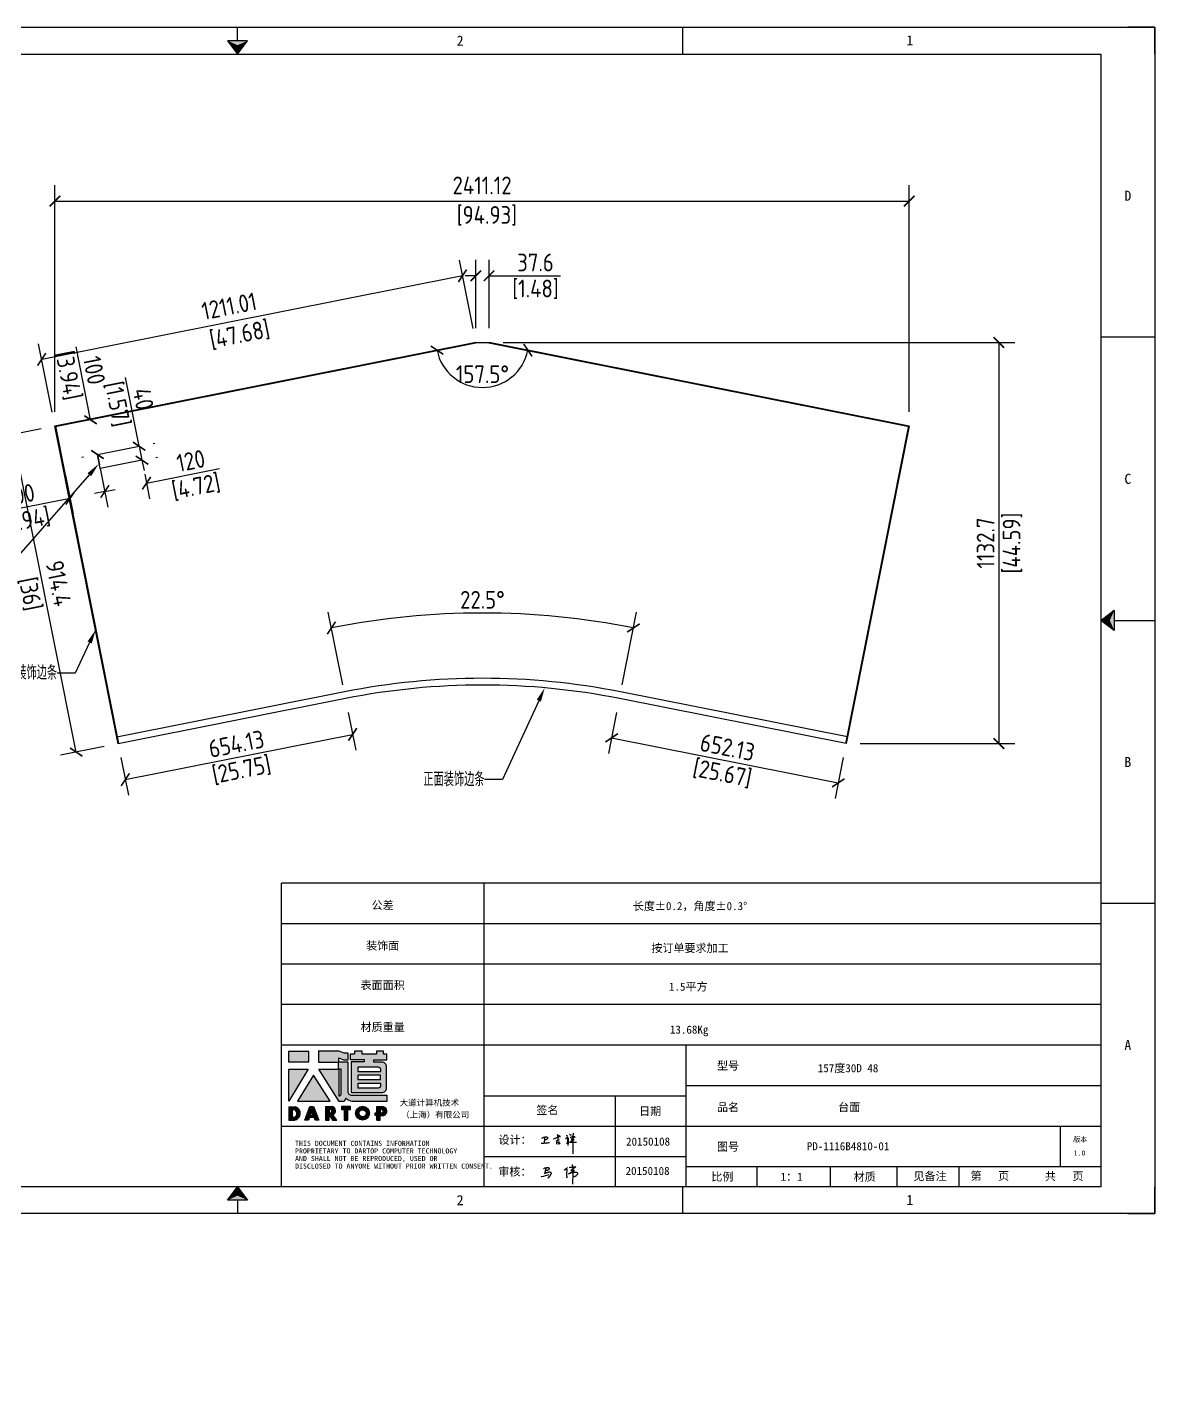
# Model space of a CAD drawing. Header units: millimetres. Extents: x -8883 to 24658, y -3888 to 19148.
# Drawn here: x 10835 to 14018, y 15308 to 19148 of the extents above; entities that cross this region are included whole.
import ezdxf
from ezdxf import colors
from ezdxf.entities.mleader import LeaderData, LeaderLine
from ezdxf.enums import TextEntityAlignment as Align
from ezdxf.math import Vec2, Vec3

# ---------------------------------------------------------------- set-up
doc = ezdxf.new("R2010")
doc.units = ezdxf.units.MM
doc.header["$MEASUREMENT"] = 0
doc.linetypes.add('DOT', pattern=[0.2, 0.1, -0.1])
for name, color, linetype in [('4', 7, 'Continuous'), ('DIM', 254, 'Continuous'), ('print', 30, 'Continuous'), ('WORKSURFACE', 7, 'Continuous')]:
    doc.layers.add(name, color=color, linetype=linetype)
doc.styles.add('Dartop', font='')
doc.styles.add('Dartop Text Style', font='gbenor.shx', dxfattribs={"bigfont": 'gbcbig.shx'})
doc.styles.add('hzHT', font='')
doc.styles.get('Dartop').set_extended_font_data('FangSong_GB2312')
doc.styles.get('hzHT').set_extended_font_data('SimHei')
doc.dimstyles.new('Dartop DIM Style', dxfattribs={"dimscale": 20, "dimtxt": 2.5, "dimasz": 1.5, "dimexe": 2.25, "dimexo": 2, "dimtad": 1, "dimdsep": 46, "dimtxsty": 'Dartop Text Style', "dimblk": 'ARCHTICK', "dimcen": 0.09, "dimadec": 1, "dimazin": 0, "dimtfac": 1, "dimtofl": 0, "dimtmove": 0, "dimatfit": 1, "dimfxl": 1, "dimtolj": 1, "dimtzin": 0, "dimarcsym": 0})

# ---------------------------------------------------------------- blocks, each defined once
blk = doc.blocks.new('_ArchTick')
at = {"color": 0, "linetype": 'ByBlock', "const_width": 0.15}
blk.add_lwpolyline([(-0.5, -0.5), (0.5, 0.5)], dxfattribs=at)
blk = doc.blocks.new('*D210')
at = {"layer": 'Defpoints', "color": 0, "transparency": 16777216}
for p in [(12139.1, 18257.3), (13146.5, 17124.6), (13577.9, 17124.6)]:
    blk.add_point(p, dxfattribs=at)
at = {"layer": 'DIM', "color": 0, "lineweight": -2, "transparency": 16777216}
for p, q in [((12179.1, 18257.3), (13622.9, 18257.3)), ((13577.9, 18257.3), (13577.9, 17124.6)), ((13186.5, 17124.6), (13622.9, 17124.6))]:
    blk.add_line(p, q, dxfattribs=at)
at = {"layer": 'DIM', "color": 0, "lineweight": -2, "transparency": 16777216, "xscale": 30, "yscale": 30, "zscale": 30}
for p, rotation in [((13577.9, 18257.3), 90), ((13577.9, 17124.6), 270)]:
    blk.add_blockref('_ArchTick', p, dxfattribs=dict(at, rotation=rotation))
at = {"layer": 'DIM', "color": 0, "transparency": 16777216, "char_height": 50, "attachment_point": 5, "rotation": 90, "style": 'Dartop Text Style'}
for s, insert in [('\\A1;1132.7', (13540.4, 17690.9)), ('\\A1;[44.59]', (13616.4, 17690.9))]:
    blk.add_mtext(s, dxfattribs=dict(at, insert=insert))
blk = doc.blocks.new('*D211')
at = {"layer": 'Defpoints', "color": 0, "transparency": 16777216}
for p in [(13324.9, 18656.6), (10913.8, 18021), (13324.9, 18021.4)]:
    blk.add_point(p, dxfattribs=at)
at = {"layer": 'DIM', "color": 0, "lineweight": -2, "transparency": 16777216}
for p, q in [((10913.8, 18061), (10913.8, 18701.6)), ((13324.9, 18061.4), (13324.9, 18701.6)), ((10913.8, 18656.6), (13324.9, 18656.6))]:
    blk.add_line(p, q, dxfattribs=at)
at = {"layer": 'DIM', "color": 0, "lineweight": -2, "transparency": 16777216, "xscale": 30, "yscale": 30, "zscale": 30, "rotation": 180}
blk.add_blockref('_ArchTick', (10913.8, 18656.6), dxfattribs=at)
at = {"layer": 'DIM', "color": 0, "lineweight": -2, "transparency": 16777216, "xscale": 30, "yscale": 30, "zscale": 30}
blk.add_blockref('_ArchTick', (13324.9, 18656.6), dxfattribs=at)
at = {"layer": 'DIM', "color": 0, "transparency": 16777216, "insert": (12119.3, 18656.6), "char_height": 50, "attachment_point": 5, "style": 'Dartop Text Style'}
blk.add_mtext('\\A1;2411.12\\P [94.93]', dxfattribs=at)
blk = doc.blocks.new('*D212')
at = {"layer": 'Defpoints', "color": 0, "transparency": 16777216}
for p in [(12101.5, 18257.3), (10876.3, 18209.5), (10913.8, 18021)]:
    blk.add_point(p, dxfattribs=at)
at = {"layer": 'DIM', "color": 0, "lineweight": -2, "transparency": 16777216}
for p, q in [((12093.7, 18296.5), (12055.3, 18489.9)), ((12064, 18445.7), (10876.3, 18209.5)), ((10906, 18060.2), (10867.5, 18253.6))]:
    blk.add_line(p, q, dxfattribs=at)
at = {"layer": 'DIM', "color": 0, "lineweight": -2, "transparency": 16777216, "xscale": 30, "yscale": 30, "zscale": 30}
for p, rotation in [((12064, 18445.7), 11.25000000000584), ((10876.3, 18209.5), 191.2500000000059)]:
    blk.add_blockref('_ArchTick', p, dxfattribs=dict(at, rotation=rotation))
at = {"layer": 'DIM', "color": 0, "transparency": 16777216, "insert": (11413.9, 18316.4), "char_height": 50, "attachment_point": 5, "rotation": 11.25, "style": 'Dartop Text Style'}
blk.add_mtext('\\A1;1211.01\\P [47.68]', dxfattribs=at)
blk = doc.blocks.new('*D213')
at = {"layer": 'Defpoints', "color": 0, "transparency": 16777216}
for p in [(12139.1, 18445.7), (12101.5, 18257.3), (12139.1, 18257.3)]:
    blk.add_point(p, dxfattribs=at)
at = {"layer": 'DIM', "color": 0, "lineweight": -2, "transparency": 16777216}
for p, q in [((12101.5, 18297.3), (12101.5, 18490.7)), ((12139.1, 18297.3), (12139.1, 18490.7)), ((12101.5, 18445.7), (12071.5, 18445.7)), ((12139.1, 18445.7), (12340.8, 18445.7))]:
    blk.add_line(p, q, dxfattribs=at)
at = {"layer": 'DIM', "color": 0, "lineweight": -2, "transparency": 16777216, "xscale": 30, "yscale": 30, "zscale": 30}
blk.add_blockref('_ArchTick', (12101.5, 18445.7), dxfattribs=at)
at = {"layer": 'DIM', "color": 0, "lineweight": -2, "transparency": 16777216, "xscale": 30, "yscale": 30, "zscale": 30, "rotation": 180}
blk.add_blockref('_ArchTick', (12139.1, 18445.7), dxfattribs=at)
at = {"layer": 'DIM', "color": 0, "transparency": 16777216, "char_height": 50, "attachment_point": 5, "style": 'Dartop Text Style'}
for s, insert in [('\\A1;37.6', (12270, 18483.2)), ('\\A1;[1.48]', (12270, 18407.2))]:
    blk.add_mtext(s, dxfattribs=dict(at, insert=insert))
blk = doc.blocks.new('*D214')
at = {"layer": 'Defpoints', "color": 0, "transparency": 16777216}
for p in [(12101.5, 18257.3), (12139.1, 18257.3), (12062.5, 18143.7), (10913.8, 18021), (13324.9, 18021.4)]:
    blk.add_point(p, dxfattribs=at)
at = {"layer": 'DIM', "color": 0, "lineweight": -2, "transparency": 16777216}
blk.add_arc((12120.3, 18261), 130.7, 191.25, 348.75, dxfattribs=at)
at = {"layer": 'DIM', "color": 0, "lineweight": -2, "transparency": 16777216, "xscale": 30, "yscale": 30, "zscale": 30}
for p, rotation in [((11992.1, 18235.5), 101.2499999916732), ((12248.6, 18235.5), 78.74999999271982)]:
    blk.add_blockref('_ArchTick', p, dxfattribs=dict(at, rotation=rotation))
at = {"layer": 'DIM', "color": 0, "transparency": 16777216, "insert": (12120.3, 18167.8), "char_height": 50, "attachment_point": 5, "rotation": 360, "style": 'Dartop Text Style'}
blk.add_mtext('\\A1;157.5°', dxfattribs=at)
blk = doc.blocks.new('*D215')
at = {"layer": 'Defpoints', "color": 0, "transparency": 16777216}
for p in [(10913.8, 18021), (10795.2, 17997.4), (11092.2, 17124.2)]:
    blk.add_point(p, dxfattribs=at)
at = {"layer": 'DIM', "color": 0, "lineweight": -2, "transparency": 16777216}
for p, q in [((10874.6, 18013.2), (10751.1, 17988.6)), ((10973.6, 17100.6), (10795.2, 17997.4)), ((11052.9, 17116.4), (10929.5, 17091.8))]:
    blk.add_line(p, q, dxfattribs=at)
at = {"layer": 'DIM', "color": 0, "lineweight": -2, "transparency": 16777216, "xscale": 30, "yscale": 30, "zscale": 30}
for p, rotation in [((10795.2, 17997.4), 101.2499999986194), ((10973.6, 17100.6), 281.2499999986194)]:
    blk.add_blockref('_ArchTick', p, dxfattribs=dict(at, rotation=rotation))
at = {"layer": 'DIM', "color": 0, "transparency": 16777216, "insert": (10880.6, 17568.3), "char_height": 50, "attachment_point": 5, "rotation": 281.25, "style": 'Dartop Text Style'}
blk.add_mtext('\\A1;914.4\\P [36]', dxfattribs=at)
blk = doc.blocks.new('*U163')
at = {"color": 254, "linetype": 'Continuous', "extrusion": (0, 0, -1)}
for points in [[(-17, 0.333), (-16.812, 0.25), (-17, 0.5)], [(-17, 0.333), (-17.188, 0.25), (-16.812, 0.25)], [(-17, 0.333), (-17, 0.5), (-17.188, 0.25)]]:
    blk.add_solid(points, dxfattribs=at)
blk = doc.blocks.new('*U162')
at = {"color": 254, "linetype": 'Continuous', "extrusion": (0, 0, -1)}
for points in [[(-33.167, 11), (-33, 11), (-33.25, 11.188)], [(-33.167, 11), (-33.25, 11.188), (-33.25, 10.812)], [(-33.167, 11), (-33.25, 10.812), (-33, 11)]]:
    blk.add_solid(points, dxfattribs=at)
blk = doc.blocks.new('*U164')
at = {"color": 254, "linetype": 'Continuous'}
for points in [[(17, 21.667), (17.188, 21.75), (16.812, 21.75)], [(17, 21.667), (16.812, 21.75), (17, 21.5)], [(17, 21.667), (17, 21.5), (17.188, 21.75)]]:
    blk.add_solid(points, dxfattribs=at)
blk = doc.blocks.new('dadao')
for p, q in [((48, 19.2), (44.9, 10.4)), ((44.9, 10.4), (51.2, 10.4)), ((51.2, 10.4), (48, 19.2))]:
    blk.add_line(p, q)
for points in [[(41.8, 121.6), (41.8, 143.7), (-0.4, 143.7), (-0.4, 121.6), (41.8, 121.6)], [(104.8, 122), (104.8, 130.3), (114.1, 126.3), (124.2, 126.3), (124.2, 139.6), (115.9, 139.6), (105.1, 143.9), (61.5, 143.9)], [(61.7, 144), (61.7, 121.3), (103.9, 121.3)], [(113.4, 38.7), (105.1, 38.7), (63, 106.5), (103.9, 106.5), (103.9, 120.9), (103.9, 121.3)], [(109.7, 53.6), (109.7, 106.2), (104.3, 106.2), (104.3, 50.4), (106.6, 50.4)], [(144.6, 94.4), (144.6, 84.8), (192, 84.8), (192, 94.1), (144.9, 94.1)], [(120.2, 45), (119.5, 45), (119.5, 44.6)], [(0, 28), (0, 0), (11.8, 0)], [(0.1, 28), (14, 28)], [(7.1, 21.8), (7.1, 6.1), (12, 6.1)], [(7.1, 21.8), (11.4, 21.8)], [(76.8, 28.2), (76.8, 0), (84.1, 0), (84.1, 11.1), (91.6, -0.1), (100.3, -0.1), (91.7, 11.1)], [(76.8, 28.2), (90.6, 28.2)], [(84, 22.7), (84, 15.3), (87.2, 15.3)], [(84, 22.7), (87.3, 22.7)], [(183.7, 0), (183.7, 9.6), (180.6, 9.6), (180.6, 14.9), (183.8, 14.9), (183.8, 28.1), (196.1, 28.1), (196.5, 28.1)], [(183.7, 0), (190.9, 0), (190.9, 9.6), (198.8, 9.6)], [(194.9, 22.3), (190.8, 22.3), (190.8, 15), (194.4, 15)]]:
    blk.add_lwpolyline(points)
blk.add_lwpolyline([(137.1, 144.2), (137.1, 137.9), (128.3, 137.9), (128.3, 126.5), (157.3, 126.5), (157.3, 121.5), (130.3, 121.5), (130.3, 57.5), (194.4, 57.5, 0.414214), (204.4, 67.5), (204.4, 111.3, 0.414214), (194.4, 121.3), (177.5, 121.3), (177.5, 126.3), (204.7, 126.3), (204.7, 137.7), (198.2, 137.7), (198.2, 143.9), (183.3, 143.9), (183.3, 138), (153, 138), (153, 144.2), (137.1, 144.2)], format="xyb", close=True)
for points in [[(104.8, 122), (123.4, 122), (123.4, 60, 0.414214), (131.4, 52), (204.8, 52), (204.8, 39.1), (131.7, 39.1)], [(144.3, 110.8), (144.3, 101.8), (192.3, 101.8), (192.3, 105.5, 0.414214), (187.3, 110.5), (144.3, 110.5)], [(144.6, 77), (144.6, 67.5), (187.6, 67.5, 0.414214), (192.6, 72.5), (192.6, 76.4), (144.6, 76.4)]]:
    blk.add_lwpolyline(points, format="xyb")
for points in [[(-0.3, 106.2), (40.4, 106.2), (-0.3, 39.7), (-0.3, 106.2)], [(51.7, 94.1), (18.4, 39.3), (86.2, 39.3)], [(43.8, 28.2), (51.8, 28.2), (62.6, -0.1), (55, -0.1), (53.2, 5), (42.9, 5), (41.1, 0), (33.6, 0)], [(110, 28.1), (110, 21.9), (116, 21.9), (116, -0.1), (123.2, -0.1), (123.2, 22), (129.2, 22), (129.2, 28.1), (110, 28.1)]]:
    blk.add_lwpolyline(points, close=True)
for radius in [14.5, 7.44]:
    blk.add_circle((154.2, 14.2), radius)
for centre, radius, start, end in [((99.2, 60.7), 12.6, 305.6399, 325.969), ((111.6, 46.7), 8.19, 282.9811, 347.6627), ((136, 61.7), 22.9, 226.7358, 259.3209), ((8.5, 13.9), 8.49, 294.2143, 69.7177), ((9.6, 14.2), 14.4, 278.6604, 72.3203), ((86.4, 19), 3.8, 282.527, 76.7196), ((88.6, 19.4), 8.95, 290.6073, 77.2124), ((193.7, 18.7), 3.8, 280.9891, 72.5513), ((195.7, 18.6), 9.51, 288.8959, 85.2442)]:
    blk.add_arc(centre, radius, start, end)
blk = doc.blocks.new('h')
for p, q in [((20768.1, -2360.9), (20773, -2359.1)), ((20773, -2359.1), (20784.1, -2355.2)), ((20773.3, -2331.8), (20775.3, -2338.7)), ((20789.1, -2340.9), (20773.5, -2331.9)), ((20775.3, -2338.7), (20775.6, -2351.2)), ((20775.6, -2351.2), (20775.5, -2357.3)), ((20845.7, -2343.5), (20848.4, -2353)), ((20848.4, -2353), (20848.9, -2370.3)), ((20769.5, -2366.9), (20769.8, -2370.6)), ((20769.8, -2370.6), (20770.9, -2378)), ((20770.9, -2378), (20771.5, -2370.6)), ((20772.4, -2369.3), (20774.9, -2367.8)), ((20782.2, -2369.2), (20780, -2377.1)), ((20780, -2377.1), (20788.3, -2371.3)), ((20780.1, -2366.4), (20780.8, -2366.4)), ((20781.9, -2367.4), (20782.2, -2369.2)), ((20848.9, -2370.3), (20847.9, -2424))]:
    blk.add_line(p, q)
for points in [[(20699.1, -2348.2, -0.029745), (20704.6, -2345.4, -0.046842), (20708.4, -2344.2, -0.00919), (20714.3, -2343, -0.018517), (20717.2, -2342.5, -0.037841), (20720.3, -2342.4, -0.039541), (20723.2, -2342.8, -0.149785), (20726, -2344.3, -0.204935), (20726.9, -2346.6, -0.074872), (20726.5, -2348.3, -0.061615), (20725.6, -2350.3, -0.034204), (20723.8, -2352.6, -0.045776), (20722.3, -2354.1, -0.054985), (20720.4, -2355.3, -0.036348), (20717.3, -2356.5, -0.067752), (20715.7, -2356.8, -0.043553), (20713.2, -2356.7)], [(20755, -2351.9, -0.024077), (20759.9, -2350.1, -0.013147), (20768.7, -2346.5, -0.00522), (20775.4, -2344.1, -0.018517), (20777.3, -2343.4, -0.008274), (20786.3, -2341, -0.039541), (20788.3, -2340.8, -0.079216), (20789.4, -2341, -0.204935)], [(20813.5, -2350.1, 0.007348), (20815.9, -2348.7, 0.008421), (20818, -2347.3, 0.009459), (20819.7, -2346.2, -0.016325), (20820.7, -2345.5, -0.173771), (20821.8, -2345.3, -0.085159), (20823.9, -2346, -0.125883), (20826, -2347.9, -0.160659), (20826.6, -2350.1, -0.010447), (20826.5, -2352.3, -0.008247), (20826.2, -2355.1, -0.002698), (20825.3, -2374, 0.001562), (20823.9, -2383.7, 0.016137)], [(20816.8, -2335, -0.053561), (20819.6, -2336.1, -0.075272), (20821.3, -2337.3, -0.005295), (20822.5, -2338.5, -0.009337), (20823.1, -2339.1, -0.026146), (20823.7, -2339.8, -0.016644), (20824.5, -2340.9)], [(20832.1, -2329.2, -0.053561), (20834.9, -2330.3, -0.075272), (20836.7, -2331.5, -0.005295), (20837.8, -2332.6, -0.009337), (20838.5, -2333.3, -0.026146), (20839, -2334, -0.016644), (20839.8, -2335.1)], [(20836, -2343.7, -0.02797), (20842.1, -2342.6, -0.048868), (20845.6, -2342.2, -0.00919), (20851.1, -2341.4, -0.018517), (20853.9, -2341.1, -0.037841), (20856.7, -2341.2, -0.039541), (20859.4, -2341.6, -0.018282), (20840.6, -2354.7, -0.000937)], [(20847.6, -2340.2, 0.021784), (20849.6, -2335.9, 0.028296), (20850.8, -2332.4, 0.008136), (20851.9, -2328.2, 0.028913), (20852.2, -2327, 0.08193), (20852.1, -2325.9, 0.075058), (20851.7, -2324.7, 0.275043)], [(20696.6, -2372.4, 0.002073), (20710.6, -2371.9, 0.016137), (20719.6, -2371.3, 0.008314), (20736.9, -2369.3)]]:
    blk.add_lwpolyline(points, format="xyb")
for points in [[(20711.3, -2343.5), (20711.3, -2343.5), (20711.5, -2355.8), (20710.7, -2368), (20710.6, -2371.9)], [(20821.5, -2350.6), (20822.4, -2359.2), (20822.2, -2364.9), (20821.7, -2369), (20821.3, -2376.3), (20823.6, -2368.5), (20827.2, -2366.3), (20829.5, -2366.3)], [(20840.6, -2354.7), (20850, -2354.7), (20855, -2354.3), (20845.9, -2361.1), (20840.5, -2364), (20833, -2367.5), (20863.2, -2367.4), (20865.9, -2367.3)]]:
    blk.add_lwpolyline(points)
for centre, radius, start, end in [((20773.7, -2371.2), 2.3, 121.9907, 163.60158), ((20787.5, -2406), 40.3, 100.61827, 108.24823), ((20780.8, -2367.6), 1.15, 9.4675, 90)]:
    blk.add_arc(centre, radius, start, end)
blk = doc.blocks.new('*D219')
at = {"layer": 'Defpoints', "color": 0, "transparency": 16777216}
for p in [(11033.7, 17940.9), (10935.7, 17921.4), (10956.4, 17817.1)]:
    blk.add_point(p, dxfattribs=at)
at = {"layer": 'DIM', "color": 0, "lineweight": -2, "transparency": 16777216}
for p, q in [((11041.5, 17901.6), (11063.2, 17792.5)), ((10943.5, 17882.1), (10965.2, 17773)), ((10956.4, 17817.1), (10750.3, 17776.1)), ((11054.5, 17836.6), (11083.9, 17842.5))]:
    blk.add_line(p, q, dxfattribs=at)
at = {"layer": 'DIM', "color": 0, "lineweight": -2, "transparency": 16777216, "xscale": 30, "yscale": 30, "zscale": 30}
for p, rotation in [((11054.5, 17836.6), 191.2500000000056), ((10956.4, 17817.1), 11.25000000000561)]:
    blk.add_blockref('_ArchTick', p, dxfattribs=dict(at, rotation=rotation))
at = {"layer": 'DIM', "color": 0, "transparency": 16777216, "char_height": 50, "attachment_point": 5, "rotation": 11.25, "style": 'Dartop Text Style'}
for s, insert in [('\\A1;100', (10816.6, 17827.6)), ('\\A1;[3.94]', (10831.4, 17753))]:
    blk.add_mtext(s, dxfattribs=dict(at, insert=insert))
blk = doc.blocks.new('*D220')
at = {"layer": 'Defpoints', "color": 0, "transparency": 16777216}
for p in [(11014.2, 18038.9), (11014.2, 18038.9), (11033.7, 17940.9)]:
    blk.add_point(p, dxfattribs=at)
at = {"layer": 'DIM', "color": 0, "lineweight": -2, "transparency": 16777216}
for p, q in [((11014.2, 18038.9), (10973.2, 18245)), ((10975, 18031.1), (10970.1, 18030.2)), ((10994.5, 17933.1), (10989.6, 17932.1)), ((11033.7, 17940.9), (11039.6, 17911.4))]:
    blk.add_line(p, q, dxfattribs=at)
at = {"layer": 'DIM', "color": 0, "lineweight": -2, "transparency": 16777216, "xscale": 30, "yscale": 30, "zscale": 30}
for p, rotation in [((11014.2, 18038.9), 281.2499999916593), ((11033.7, 17940.9), 101.2499999916593)]:
    blk.add_blockref('_ArchTick', p, dxfattribs=dict(at, rotation=rotation))
at = {"layer": 'DIM', "color": 0, "transparency": 16777216, "char_height": 50, "attachment_point": 5, "rotation": 281.25, "style": 'Dartop Text Style'}
for s, insert in [('\\A1;[3.94]', (10950.1, 18163.9)), ('\\A1;100', (11024.6, 18178.7))]:
    blk.add_mtext(s, dxfattribs=dict(at, insert=insert))
blk = doc.blocks.new('*D221')
at = {"layer": 'Defpoints', "color": 0, "transparency": 16777216}
for p in [(11041.5, 17901.6), (11159.2, 17925), (11172.2, 17860)]:
    blk.add_point(p, dxfattribs=at)
at = {"layer": 'DIM', "color": 0, "lineweight": -2, "transparency": 16777216}
for p, q in [((11172.2, 17860), (11378.1, 17901)), ((11049.3, 17862.4), (11063.2, 17792.5)), ((11167, 17885.8), (11180.9, 17815.9)), ((11054.5, 17836.6), (11025, 17830.8))]:
    blk.add_line(p, q, dxfattribs=at)
at = {"layer": 'DIM', "color": 0, "lineweight": -2, "transparency": 16777216, "xscale": 30, "yscale": 30, "zscale": 30}
for p, rotation in [((11054.5, 17836.6), 11.25000000000536), ((11172.2, 17860), 191.2500000000054)]:
    blk.add_blockref('_ArchTick', p, dxfattribs=dict(at, rotation=rotation))
at = {"layer": 'DIM', "color": 0, "transparency": 16777216, "char_height": 50, "attachment_point": 5, "rotation": 11.25, "style": 'Dartop Text Style'}
for s, insert in [('\\A1;120', (11297.2, 17923.2)), ('\\A1;[4.72]', (11312.1, 17848.6))]:
    blk.add_mtext(s, dxfattribs=dict(at, insert=insert))
blk = doc.blocks.new('*D222')
at = {"layer": 'Defpoints', "color": 0, "transparency": 16777216}
for p in [(11151.4, 17964.3), (11151.4, 17964.3), (11159.2, 17925)]:
    blk.add_point(p, dxfattribs=at)
at = {"layer": 'DIM', "color": 0, "lineweight": -2, "transparency": 16777216}
for p, q in [((11151.4, 17964.3), (11112.9, 18158)), ((11190.7, 17972.1), (11195.6, 17973.1)), ((11198.5, 17932.8), (11203.4, 17933.8)), ((11159.2, 17925), (11165.1, 17895.6))]:
    blk.add_line(p, q, dxfattribs=at)
at = {"layer": 'DIM', "color": 0, "lineweight": -2, "transparency": 16777216, "xscale": 30, "yscale": 30, "zscale": 30}
for p, rotation in [((11151.4, 17964.3), 281.2500000000078), ((11159.2, 17925), 101.2500000000078)]:
    blk.add_blockref('_ArchTick', p, dxfattribs=dict(at, rotation=rotation))
at = {"layer": 'DIM', "color": 0, "transparency": 16777216, "char_height": 50, "attachment_point": 5, "rotation": 281.25, "style": 'Dartop Text Style'}
for s, insert in [('\\A1;[1.57]', (11088.5, 18083)), ('\\A1;40', (11163.1, 18097.9))]:
    blk.add_mtext(s, dxfattribs=dict(at, insert=insert))
blk = doc.blocks.new('*D223')
at = {"layer": 'Defpoints', "color": 0, "transparency": 16777216}
for p in [(12506.9, 17251.8), (13146.5, 17124.6), (13124.5, 17013.7)]:
    blk.add_point(p, dxfattribs=at)
at = {"layer": 'DIM', "color": 0, "lineweight": -2, "transparency": 16777216}
for p, q in [((12499.1, 17212.6), (12476.1, 17096.7)), ((12484.9, 17140.9), (13124.5, 17013.7)), ((13138.7, 17085.3), (13115.7, 16969.5))]:
    blk.add_line(p, q, dxfattribs=at)
at = {"layer": 'DIM', "color": 0, "lineweight": -2, "transparency": 16777216, "xscale": 30, "yscale": 30, "zscale": 30}
for p, rotation in [((12484.9, 17140.9), 168.749999998059), ((13124.5, 17013.7), 348.749999998059)]:
    blk.add_blockref('_ArchTick', p, dxfattribs=dict(at, rotation=rotation))
at = {"layer": 'DIM', "color": 0, "transparency": 16777216, "char_height": 50, "attachment_point": 5, "rotation": 348.75, "style": 'Dartop Text Style'}
for s, insert in [('\\A1;652.13', (12812, 17114.1)), ('\\A1;[25.67]', (12797.1, 17039.5))]:
    blk.add_mtext(s, dxfattribs=dict(at, insert=insert))
blk = doc.blocks.new('*D224')
at = {"layer": 'Defpoints', "color": 0, "transparency": 16777216}
for p in [(11733.7, 17251.8), (11092.2, 17124.2), (11753.9, 17150.6)]:
    blk.add_point(p, dxfattribs=at)
at = {"layer": 'DIM', "color": 0, "lineweight": -2, "transparency": 16777216}
for p, q in [((11741.5, 17212.6), (11762.6, 17106.5)), ((11112.3, 17023), (11753.9, 17150.6)), ((11100, 17084.9), (11121.1, 16978.9))]:
    blk.add_line(p, q, dxfattribs=at)
at = {"layer": 'DIM', "color": 0, "lineweight": -2, "transparency": 16777216, "xscale": 30, "yscale": 30, "zscale": 30}
for p, rotation in [((11753.9, 17150.6), 11.24999999168698), ((11112.3, 17023), 191.249999991687)]:
    blk.add_blockref('_ArchTick', p, dxfattribs=dict(at, rotation=rotation))
at = {"layer": 'DIM', "color": 0, "transparency": 16777216, "char_height": 50, "attachment_point": 5, "rotation": 11.25, "style": 'Dartop Text Style'}
for s, insert in [('\\A1;654.13', (11425.8, 17123.6)), ('\\A1;[25.75]', (11440.6, 17049))]:
    blk.add_mtext(s, dxfattribs=dict(at, insert=insert))
blk = doc.blocks.new('*D225')
at = {"layer": 'Defpoints', "color": 0, "transparency": 16777216}
for p in [(12263.2, 17488.5), (11733.7, 17251.8), (12506.9, 17251.8), (12120.3, 15308.3)]:
    blk.add_point(p, dxfattribs=at)
at = {"layer": 'DIM', "color": 0, "lineweight": -2, "transparency": 16777216}
for p, q in [((11725.9, 17291), (11685.3, 17495.3)), ((12514.7, 17291), (12555.4, 17495.3))]:
    blk.add_line(p, q, dxfattribs=at)
blk.add_arc((12120.3, 15308.3), 2184.9, 78.75, 101.25, dxfattribs=at)
at = {"layer": 'DIM', "color": 0, "lineweight": -2, "transparency": 16777216, "xscale": 30, "yscale": 30, "zscale": 30}
for p, rotation in [((11694.1, 17451.2), 191.249999991748), ((12546.6, 17451.2), 348.7499999999629)]:
    blk.add_blockref('_ArchTick', p, dxfattribs=dict(at, rotation=rotation))
at = {"layer": 'DIM', "color": 0, "transparency": 16777216, "insert": (12120.3, 17530.7), "char_height": 50, "attachment_point": 5, "style": 'Dartop Text Style'}
blk.add_mtext('\\A1;22.5°', dxfattribs=at)

msp = doc.modelspace()

# ---------------------------------------------------------------- hatches: boundary and pattern name
for points in [[(11630.24, 16255.488), (11573.285, 16255.488), (11573.285, 16225.731), (11630.24, 16225.731)], [(11628.406, 16204.911), (11573.438, 16204.911), (11573.438, 16115.162)], [(11643.644, 16188.624), (11598.709, 16114.565), (11690.207, 16114.565)], [(11748.305, 16099.411), (11722.302, 16099.411), (11722.302, 16091.162), (11730.415, 16091.162), (11730.415, 16061.433), (11740.129, 16061.433), (11740.129, 16091.181), (11748.305, 16091.181)]]:
    msp.add_hatch(color=0).paths.add_polyline_path(points)
h = msp.add_hatch(color=0)
h.paths.add_polyline_path([(11715.354, 16237.404), (11727.924, 16231.973), (11741.514, 16231.973), (11741.514, 16249.96), (11730.302, 16249.96), (11715.694, 16255.729), (11657.152, 16255.729), (11657.152, 16225.31), (11714.112, 16225.31), (11714.112, 16224.694), (11714.112, 16205.252), (11658.877, 16205.252), (11715.69, 16113.821), (11726.94, 16113.821, 0.27937482), (11735.153, 16121.808), (11735.153, 16122.229), (11736.145, 16122.229, 0.14314537), (11751.633, 16114.347), (11850.355, 16114.347), (11850.355, 16131.687), (11751.212, 16131.687, -0.41421356), (11740.414, 16142.486), (11740.414, 16226.271), (11715.354, 16226.271)])
h.paths.add_polyline_path([(11714.686, 16204.863), (11721.924, 16204.862), (11721.924, 16133.899, -0.08893574), (11717.73, 16129.585), (11714.661, 16129.585)], flags=16)
h = msp.add_hatch(color=0)
h.paths.add_polyline_path([(11850.185, 16247.442), (11841.401, 16247.442), (11841.401, 16255.797), (11821.324, 16255.797), (11821.324, 16247.859), (11780.335, 16247.859), (11780.335, 16256.215), (11758.867, 16256.215), (11758.867, 16247.705), (11747.005, 16247.705), (11747.005, 16232.301), (11786.15, 16232.301), (11786.15, 16225.487), (11749.674, 16225.487), (11749.674, 16139.229), (11836.268, 16139.229, 0.41421356), (11849.766, 16152.727), (11849.766, 16211.799, 0.41421356), (11836.268, 16225.297), (11813.377, 16225.297), (11813.377, 16231.983), (11850.185, 16231.983)])
h.paths.add_polyline_path([(11826.705, 16210.674, -0.41421356), (11833.454, 16203.925), (11833.454, 16198.975), (11768.623, 16198.975), (11768.623, 16210.674)], flags=16)
h.paths.add_polyline_path([(11833.035, 16188.53), (11833.035, 16175.996), (11769.042, 16175.996), (11769.042, 16188.53)], flags=16)
h.paths.add_polyline_path([(11833.871, 16164.715), (11833.871, 16159.348, -0.41421356), (11827.122, 16152.598), (11769.042, 16152.598), (11769.042, 16164.715)], flags=16)
h = msp.add_hatch(color=0)
h.paths.add_polyline_path([(11592.7, 16099.276), (11573.842, 16099.276), (11573.842, 16061.546), (11589.724, 16061.546, 0.79301591)])
h.paths.add_polyline_path([(11590.004, 16069.809), (11583.41, 16069.809), (11583.41, 16091.013), (11589.276, 16091.013, -0.67136089)], flags=16)
h = msp.add_hatch(color=0)
h.paths.add_polyline_path([(11643.786, 16099.586), (11633.024, 16099.586), (11619.183, 16061.505), (11629.378, 16061.505), (11631.776, 16068.254), (11645.587, 16068.254), (11648.038, 16061.424), (11658.314, 16061.424)])
h.paths.add_polyline_path([(11642.948, 16075.529), (11634.391, 16075.529), (11638.591, 16087.495)], flags=16)
h = msp.add_hatch(color=0)
h.paths.add_polyline_path([(11696.097, 16099.56), (11677.55, 16099.56), (11677.55, 16061.485), (11687.351, 16061.485), (11687.351, 16076.579), (11697.425, 16061.349), (11709.268, 16061.349), (11697.674, 16076.483, 0.74405494)])
h.paths.add_polyline_path([(11687.261, 16082.214), (11687.261, 16092.213), (11691.642, 16092.213, -0.79680897), (11691.577, 16082.214)], flags=16)
h = msp.add_hatch(color=0)
h.paths.add_polyline_path([(11762.441, 16080.659, 1), (11801.538, 16080.659, 1)])
h.paths.add_polyline_path([(11792.032, 16080.659, -1), (11771.947, 16080.659, -1)], flags=16)
h = msp.add_hatch(color=0)
h.paths.add_polyline_path([(11839.038, 16099.469), (11838.477, 16099.469), (11821.943, 16099.469), (11821.943, 16081.7), (11817.555, 16081.7), (11817.555, 16074.487), (11821.872, 16074.487), (11821.872, 16061.551), (11831.524, 16061.551), (11831.524, 16074.537), (11842.13, 16074.537, 0.81230381)])
h.paths.add_polyline_path([(11831.381, 16081.749), (11831.381, 16091.688), (11836.874, 16091.688, -0.77821343), (11836.313, 16081.749)], flags=16)

# ---------------------------------------------------------------- linework, layer by layer
at = {"color": 0, "linetype": 'DOT'}
for p, q in [((9180.617, 19147.623), (13941.853, 19147.623)), ((14017.997, 19071.479), (14017.997, 15873.413)), ((13941.853, 15797.269), (9180.617, 15797.269))]:
    msp.add_line(p, q, dxfattribs=at)
at = {"color": 0}
for p, q in [((11429.087, 19109.551), (11429.087, 19147.623)), ((12685.47, 19071.479), (12685.47, 19147.623)), ((14017.997, 19147.623), (13941.853, 19147.623)), ((14017.997, 19071.479), (14017.997, 19147.623)), ((9332.906, 19071.479), (13865.709, 19071.479)), ((13865.709, 19071.479), (13865.709, 15873.413)), ((14017.997, 18271.962), (13865.709, 18271.962)), ((13903.781, 17472.446), (14017.997, 17472.446)), ((11552.822, 15873.413), (11552.822, 16730.038)), ((13865.709, 16730.038), (11552.822, 16730.038)), ((12123.905, 16730.038), (12123.905, 15873.413)), ((14017.997, 16672.93), (13865.709, 16672.93)), ((13865.709, 16615.821), (11552.822, 16615.821)), ((13865.709, 16501.605), (11552.822, 16501.605)), ((13865.709, 16387.388), (11552.822, 16387.388)), ((13865.709, 16273.171), (11552.822, 16273.171)), ((12694.988, 15873.413), (12694.988, 16273.171)), ((12123.905, 16130.401), (12694.988, 16130.401)), ((12495.109, 16130.401), (12495.109, 15873.413)), ((12694.988, 16158.955), (13865.709, 16158.955)), ((11552.822, 16044.738), (12123.905, 16044.738)), ((12123.905, 16044.738), (13865.709, 16044.738)), ((13751.492, 15930.521), (13751.492, 16044.738)), ((12123.905, 15959.076), (12694.988, 15959.076)), ((12694.988, 15930.521), (13865.709, 15930.521)), ((12895.91, 15873.413), (12895.91, 15930.521)), ((13102.972, 15873.413), (13102.972, 15930.521)), ((13291.211, 15873.413), (13291.211, 15930.521)), ((13465.95, 15873.413), (13465.95, 15930.521)), ((13865.709, 15873.413), (9332.906, 15873.413)), ((12685.47, 15797.269), (12685.47, 15873.413)), ((14017.997, 15797.269), (14017.997, 15873.413)), ((11429.087, 15835.341), (11429.087, 15797.269)), ((13941.853, 15797.269), (14017.997, 15797.269))]:
    msp.add_line(p, q, dxfattribs=at)
for p, q in [((12373.456, 15936.105), (12375.095, 15922.418)), ((12369.161, 15912.472), (12363.549, 15909.435)), ((12373.199, 15914.629), (12369.161, 15912.472)), ((12369.392, 15919.171), (12376.527, 15919.171)), ((12380.332, 15919.517), (12373.199, 15914.629)), ((12375.361, 15912.313), (12374.756, 15880.865)), ((12375.095, 15922.418), (12375.361, 15912.313)), ((12376.527, 15919.171), (12380.332, 15919.517))]:
    msp.add_line(p, q)
for points in [[(11429.087, 19071.479), (11457.641, 19109.551), (11400.533, 19109.551), (11429.087, 19071.479)], [(13865.709, 17472.446), (13903.781, 17501), (13903.781, 17443.892), (13865.709, 17472.446)], [(11429.087, 15873.413), (11457.641, 15835.341), (11400.533, 15835.341), (11429.087, 15873.413)]]:
    msp.add_lwpolyline(points, close=True, dxfattribs=at)
for points in [[(12292.234, 15924.108, -0.02974503), (12295.499, 15925.744, -0.04684215), (12297.709, 15926.455, -0.00919025), (12301.158, 15927.152, -0.01851715), (12302.887, 15927.402, -0.03784064), (12304.671, 15927.458, -0.03954126), (12306.367, 15927.248, -0.14978519), (12308.023, 15926.343, -0.20493524), (12308.53, 15925.033, -0.07487171), (12308.337, 15923.998, -0.06161465), (12307.774, 15922.853, -0.0342039), (12306.753, 15921.505, -0.04577587), (12305.838, 15920.631, -0.05498501), (12304.733, 15919.936, -0.03634791), (12302.901, 15919.207, -0.06775206), (12301.984, 15919.049, -0.04355337), (12300.542, 15919.124)], [(12363.549, 15909.435, -0.02974503), (12368.642, 15911.987, -0.04684215), (12372.091, 15913.097, -0.00919025), (12377.471, 15914.184, -0.01851715), (12380.168, 15914.574, -0.03784064), (12382.951, 15914.661, -0.03954126), (12385.597, 15914.333, -0.14978519), (12388.18, 15912.922, -0.20493524), (12388.972, 15910.877, -0.07487171), (12388.671, 15909.264, -0.06161465), (12387.793, 15907.477, -0.0342039), (12386.199, 15905.374, -0.04577587), (12384.773, 15904.011, -0.05498501), (12383.048, 15902.927, -0.03634791), (12380.191, 15901.79, -0.06775206), (12378.759, 15901.544, -0.04355337), (12376.51, 15901.66)], [(12365.889, 15927.589, -0.02797026), (12370.502, 15928.441, -0.04886788), (12373.176, 15928.726, -0.00919025), (12377.381, 15929.349, -0.01851715), (12379.482, 15929.542, -0.03784064), (12381.639, 15929.496, -0.03954126), (12383.671, 15929.135, -0.01828189), (12369.392, 15919.171, -0.0009369)]]:
    msp.add_lwpolyline(points, format="xyb")
msp.add_lwpolyline([(12299.43, 15926.819), (12299.43, 15926.819), (12298.339, 15920.129), (12296.542, 15913.837), (12295.367, 15909.977)])
for centre, radius, start, end in [((12283.882, 15913.484), 12.068, 281.076982, 291.212632), ((12018.522, 16990.601), 1121.291, 283.91895, 284.971512), ((12313.809, 15878.058), 36.863, 113.202449, 120.017497), ((12305.157, 15898.241), 14.903, 102.47486, 113.202449), ((12326.751, 15800.633), 114.873, 100.36867, 102.47486), ((12302.756, 15907.833), 9.506, 283.816254, 294.030509), ((12311.172, 15885.781), 28.31, 96.125337, 100.36867), ((12304.785, 15903.131), 4.385, 294.836428, 309.901134), ((12246.328, 15957.064), 83.887, 316.919563, 320.58866), ((12309.663, 15899.838), 14.173, 87.457037, 96.125337), ((12309.716, 15901.026), 12.984, 78.399567, 87.457037), ((12293.863, 15916.313), 21.329, 324.094808, 331.378357), ((12311.55, 15909.959), 3.864, 44.324655, 78.399567), ((12310.417, 15907.944), 2.849, 319.573073, 337.48549), ((12302.569, 15914.216), 12.808, 324.910666, 333.348429), ((12308.798, 15911.889), 6.238, 326.76781, 340.871018), ((12312.781, 15911.161), 2.144, 357.998393, 44.324655), ((12310.686, 15911.234), 4.24, 340.871018, 357.998393), ((12324.07, 15969.403), 56.38, 299.265464, 300.9495), ((12451.798, 15496.811), 435.33, 102.46592, 103.2053), ((12155.135, 16130.604), 288.251, 313.366132, 315.296084), ((13268.281, 15765.957), 920.051, 171.410173, 171.768083), ((12357.87, 15920.035), 1.843, 52.375745, 91.291159), ((10736.643, 15972.327), 1623.372, 357.565664, 358.057278), ((12357.238, 15920.323), 2.112, 357.196828, 33.705179), ((12309.694, 15923.435), 49.768, 352.912546, 354.802684), ((12328.364, 15921.737), 31.021, 354.802684, 357.196828)]:
    msp.add_arc(centre, radius, start, end)
at = {"layer": 'print'}
msp.add_lwpolyline([(9180.617, 19147.623), (14017.997, 19147.623), (14017.997, 15797.269), (9180.617, 15797.269)], close=True, dxfattribs=at)
at = {"layer": 'WORKSURFACE', "ltscale": 0.2}
for p, q in [((12101.529, 18257.26), (10913.791, 18021.004)), ((12101.92, 18255.298), (10914.181, 18019.042)), ((13324.516, 18019.432), (12138.739, 18255.298)), ((13324.907, 18021.394), (12139.129, 18257.26))]:
    msp.add_line(p, q, dxfattribs=at)
at = {"layer": 'WORKSURFACE'}
for p, q in [((12101.529, 18257.26), (12139.129, 18257.26)), ((11092.181, 17124.174), (10913.791, 18021.004)), ((11094.143, 17124.564), (10915.752, 18021.394)), ((13322.945, 18021.784), (13144.554, 17124.954)), ((13324.907, 18021.394), (13146.516, 17124.564)), ((13146.516, 17124.564), (12506.92, 17251.787)), ((13150.232, 17143.248), (12509.847, 17270.629))]:
    msp.add_line(p, q, dxfattribs=at)
at = {"layer": 'WORKSURFACE', "color": 0, "ltscale": 0.2}
for p, q in [((11730.812, 17270.629), (11088.465, 17142.858)), ((11733.738, 17251.787), (11092.181, 17124.174))]:
    msp.add_line(p, q, dxfattribs=at)
at = {"layer": 'WORKSURFACE'}
msp.add_lwpolyline([(11033.73, 17940.863), (11151.424, 17964.274), (11159.228, 17925.042), (11041.533, 17901.631)], close=True, dxfattribs=at)
msp.add_arc((12120.329, 15312.393), 1996.6, 78.75, 101.25, dxfattribs=at)
at = {"layer": 'WORKSURFACE', "ltscale": 0.2}
msp.add_arc((12120.329, 15308.263), 1981.6, 78.75, 101.25, dxfattribs=at)

# ---------------------------------------------------------------- block references
at = {"color": 0, "linetype": 'Continuous', "xscale": 152.2888407109637, "yscale": 152.2888407109637, "zscale": 152.2888407109637}
for name in ['*U164', '*U162', '*U163']:
    msp.add_blockref(name, (8840.177, 15797.269), dxfattribs=at)
at = {"color": 0}
for name, p, xscale, yscale, zscale in [('dadao', (11573.842, 16061.546), 1.349832906196347, 1.349832906196347, 1.349832906196347), ('h', (164.325, 17385.88), 0.585704211006083, 0.585704211006083, 0.585704211006083)]:
    msp.add_blockref(name, p, dxfattribs=dict(at, xscale=xscale, yscale=yscale, zscale=zscale))

# ---------------------------------------------------------------- texts
for s, height, style, p in [('2', 28.554, 'Dartop', (12057.279, 19109.551)), ('1', 28.554, 'Dartop', (13326.677, 19110.457)), ('D', 28.554, 'Dartop', (13941.853, 18671.721)), ('C', 28.554, 'Dartop', (13941.853, 17872.204)), ('B', 28.554, 'Dartop', (13941.853, 17072.688)), ('公差', 22.8433, 'hzHT', (11838.611, 16667.918)), ('长度%%P0.2，角度%%P0.3%%D', 22.84333, 'hzHT', (12706.167, 16665.858)), ('装饰面', 22.8433, 'hzHT', (11838.611, 16554.048)), ('按订单要求加工', 22.8433, 'hzHT', (12706.167, 16547.078)), ('表面面积', 22.8433, 'hzHT', (11838.611, 16442.369)), ('1.5平方', 22.8433, 'hzHT', (12701.21, 16438.197)), ('材质重量', 22.8433, 'hzHT', (11838.611, 16324.12)), ('13.68Kg', 22.8433, 'hzHT', (12703.688, 16316.942)), ('A', 28.554, 'Dartop', (13941.853, 16273.171)), ('型号', 22.8433, 'hzHT', (12813.504, 16215.066)), ('157度30D 48', 22.8433, 'hzHT', (13152.255, 16208.061)), ('签名', 22.8433, 'hzHT', (12303.762, 16089.428)), ('日期', 22.8433, 'hzHT', (12593.617, 16086.617)), ('品名', 22.8433, 'hzHT', (12813.504, 16097.797)), ('台面', 22.8433, 'hzHT', (13155.449, 16097.797)), ('20150108', 22.8433, 'hzHT', (12587.754, 16000.738)), ('版本', 14.2771, 'hzHT', (13807.5, 16006.835)), ('图号', 22.8433, 'hzHT', (12813.504, 15986.142)), ('PD-1116B4810-01', 22.84333, 'hzHT', (13152.255, 15987.633)), ('1.0', 14.2771, 'Dartop', (13805.783, 15968.679)), ('20150108', 22.8433, 'hzHT', (12586.394, 15917.851)), ('比例', 22.8433, 'hzHT', (12797.576, 15901.373)), ('1：1', 22.8433, 'hzHT', (12992.863, 15901.373)), ('材质', 22.8433, 'hzHT', (13199.201, 15901.373)), ('见备注', 22.8433, 'hzHT', (13383.73, 15903.048)), ('第   页', 22.8433, 'hzHT', (13552.57, 15903.742)), ('共   页', 22.8433, 'hzHT', (13762.405, 15902.91)), ('2', 28.554, 'Dartop', (12057.279, 15835.341)), ('1', 28.554, 'Dartop', (13326.677, 15836.247))]:
    msp.add_text(s, height=height, dxfattribs=dict(at, style=style)).set_placement(p, align=Align.MIDDLE_CENTER)
at = {"color": 0, "style": 'hzHT'}
for s, height, p in [('设计：', 22.8433, (12165.381, 15994.255)), ('THIS DOCUMENT CONTAINS INFORMATION', 14.27708, (11591.367, 15988.63)), ('PROPRIETARY TO DARTOP COMPUTER TECHNOLOGY', 14.27708, (11591.367, 15967.215)), ('AND SHALL NOT BE REPRODUCED, USED OR', 14.27708, (11591.367, 15945.799)), ('DISCLOSED TO ANYONE WITHOUT PRIOR WRITTEN CONSENT.', 14.27708, (11591.367, 15924.383)), ('审核：', 22.8433, (12165.041, 15904.302))]:
    msp.add_text(s, height=height, dxfattribs=at).set_placement(p)
at = {"layer": '4', "color": 0, "style": 'hzHT'}
for s, p in [('大道计算机技术', (11886.656, 16102.03)), ('（上海）有限公司', (11890.967, 16067.883))]:
    msp.add_text(s, height=17.1325, dxfattribs=at).set_placement(p)

# ---------------------------------------------------------------- dimensions: what is measured, and where the dimension line sits
at = {"layer": 'DIM'}
dim = msp.add_linear_dim(base=(13324.907, 18656.586), p1=(10913.791, 18021.004), p2=(13324.907, 18021.394), dimstyle='Dartop DIM Style', override={"dimpost": '\\X'}, dxfattribs=at)
dim.commit()
dim.dimension.update_dxf_attribs({"geometry": '*D211', "text_midpoint": (12119.349, 18656.586), "dimtype": 160})
for p1, p2, distance, picture, middle in [((12101.529, 18257.26), (12139.129, 18257.26), 188.479, '*D213', (12269.963, 18445.739)), ((11033.73, 17940.863), (11014.221, 18038.941), 0, '*D220', (10987.869, 18171.419)), ((11159.228, 17925.042), (11151.424, 17964.274), 0, '*D222', (11126.306, 18090.55)), ((11033.73, 17940.863), (10935.651, 17921.354), 106.272, '*D219', (10823.907, 17790.773)), ((11041.533, 17901.631), (11159.228, 17925.042), -66.272, '*D221', (11304.563, 17886.381)), ((11092.181, 17124.174), (11733.738, 17251.787), -103.161, '*D224', (11433.085, 17086.801)), ((12506.92, 17251.787), (13146.516, 17124.564), -113.077, '*D223', (12804.658, 17077.271))]:
    dim = msp.add_aligned_dim(p1=p1, p2=p2, distance=distance, dimstyle='Dartop DIM Style', override={"dimpost": '\\X'}, dxfattribs=at)
    dim.commit()
    dim.dimension.update_dxf_attribs({"geometry": picture, "text_midpoint": middle})
for base, p1, angle, picture, middle in [((10876.3, 18209.483), (12101.529, 18257.26), 191.25, '*D212', (11413.878, 18316.414)), ((10795.214, 17997.417), (11092.181, 17124.174), 101.25, '*D215', (10880.569, 17568.309))]:
    dim = msp.add_linear_dim(base=base, p1=p1, p2=(10913.791, 18021.004), angle=angle, dimstyle='Dartop DIM Style', override={"dimpost": '\\X'}, dxfattribs=at)
    dim.commit()
    dim.dimension.update_dxf_attribs({"geometry": picture, "text_midpoint": middle, "dimtype": 161})
dim = msp.add_angular_dim_2l(base=(12062.501, 18143.734), line1=((13324.907, 18021.394), (12139.129, 18257.26)), line2=((12101.529, 18257.26), (10913.791, 18021.004)), dimstyle='Dartop DIM Style', override={"dimpost": '\\X'}, dxfattribs=at)
dim.commit()
dim.dimension.update_dxf_attribs({"geometry": '*D214', "text_midpoint": (12120.329, 18167.75)})
dim = msp.add_linear_dim(base=(13577.887, 17124.564), p1=(12139.129, 18257.26), p2=(13146.516, 17124.564), angle=90, dimstyle='Dartop DIM Style', override={"dimpost": '\\X'}, dxfattribs=at)
dim.commit()
dim.dimension.update_dxf_attribs({"geometry": '*D210', "text_midpoint": (13577.887, 17690.912)})
dim = msp.add_angular_dim_3p(base=(12263.229, 17488.498), center=(12120.329, 15308.263), p1=(12506.92, 17251.787), p2=(11733.738, 17251.787), dimstyle='Dartop DIM Style', override={"dimpost": '\\X'}, dxfattribs=at)
dim.commit()
dim.dimension.update_dxf_attribs({"geometry": '*D225', "text_midpoint": (12120.329, 17530.676)})

# ---------------------------------------------------------------- leaders
ml = msp.add_multileader_mtext('Standard', dxfattribs=at)
ml.set_content('LOGO开孔', color=256, style='Dartop Text Style')
ml.set_leader_properties()
ml.build(insert=Vec2(0, 0))
ml.multileader.update_dxf_attribs({"dogleg_length": 0.36, "arrow_head_size": 40})
ctx = ml.context
ctx.base_point, ctx.char_height, ctx.arrow_head_size, ctx.landing_gap_size, ctx.plane_origin = Vec3(10442.17, 17549.054), 40, 40, 0.09, Vec3(10939.864, 17677.327)
ctx.text_align_type = 2
notes = []
notes.append((ctx, [(0, (1, 1, 0), (10717.089, 17549.054), (-1, 0), 119.935, [(0, [(11037.168, 17914.217)], 0, [])])]))
ctx.mtext.insert, ctx.mtext.alignment, ctx.mtext.flow_direction = Vec3(10597.064, 17570.378), 3, 5
ml = msp.add_multileader_mtext('Standard', dxfattribs=at)
ml.set_content('背部和两侧装饰边条', color=256, style='Dartop Text Style')
ml.set_leader_properties()
ml.build(insert=Vec2(0, 0))
ml.multileader.update_dxf_attribs({"dogleg_length": 0.36, "arrow_head_size": 40})
ctx = ml.context
ctx.base_point, ctx.char_height, ctx.arrow_head_size, ctx.landing_gap_size, ctx.plane_origin = Vec3(10662.303, 17323.762), 40, 40, 0.09, Vec3(11247.496, 17485)
ctx.text_align_type = 2
notes.append((ctx, [(0, (1, 1, 0), (10970.428, 17323.762), (-1, 0), 50.298, [(0, [(11028.824, 17446.259)], 0, [])])]))
ctx.mtext.insert, ctx.mtext.alignment, ctx.mtext.flow_direction = Vec3(10920.04, 17345.306), 3, 5
ml = msp.add_multileader_mtext('Standard', dxfattribs=at)
ml.set_content('正面装饰边条', color=256, style='Dartop Text Style')
ml.set_leader_properties()
ml.build(insert=Vec2(0, 0))
ml.multileader.update_dxf_attribs({"dogleg_length": 0.36, "arrow_head_size": 40})
ctx = ml.context
ctx.base_point, ctx.char_height, ctx.arrow_head_size, ctx.landing_gap_size, ctx.plane_origin = Vec3(11955.914, 17022.85), 40, 40, 0.09, Vec3(12521.871, 17632.403)
ctx.text_align_type = 2
notes.append((ctx, [(0, (1, 1, 0), (12176.686, 17022.85), (-1, 0), 50.298, [(0, [(12296.154, 17282.048)], 0, [])])]))
ctx.mtext.insert, ctx.mtext.alignment, ctx.mtext.flow_direction = Vec3(12126.298, 17044.173), 3, 5
for ctx, leaders in notes:
    for number, flags, end, landing, length, lines in leaders:
        leader = LeaderData()
        leader.index, (leader.has_last_leader_line, leader.has_dogleg_vector, leader.attachment_direction) = number, flags
        leader.last_leader_point, leader.dogleg_vector, leader.dogleg_length = Vec3(end), Vec3(landing), length
        for number, points, colour, breaks in lines:
            line = LeaderLine()
            line.index, line.vertices, line.color, line.breaks = number, Vec3.list(points), colors.encode_raw_color(colour), breaks
            leader.lines.append(line)
        ctx.leaders.append(leader)

doc.saveas('drawing.dxf')
